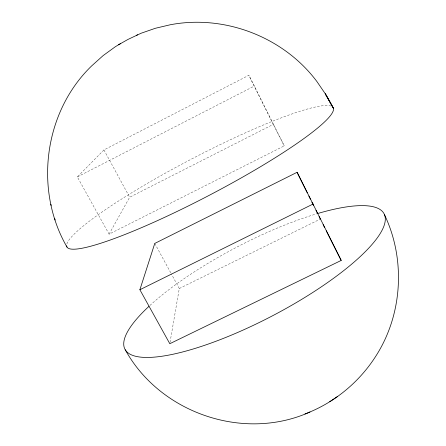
<?xml version="1.0" encoding="UTF-8"?>
<svg xmlns="http://www.w3.org/2000/svg" width="446" height="446" viewBox="0 0 446 446"><rect width="100%" height="100%" fill="white"/><g stroke="black" fill="none" stroke-linecap="round" stroke-linejoin="round"><path stroke-width="0.33" stroke-dasharray="2.23 1.67" d="M170.037 342.35L179.286 288.517L171.331 273.894M109.075 234.156L129.658 197.244L273.275 124.384L248.857 75.274L103.935 149.928L77.348 176.917L109.075 234.156L284.258 145.881L248.857 75.274M77.348 176.917L254.482 85.978M179.286 288.517L320.345 219.064M103.935 149.928L129.658 197.244M154.768 243.427L171.002 273.286M273.275 124.384L284.258 145.881M149.906 305.477A146.188 38.696 -27.6 0 1 316.9 213.757M66.861 243.979A150.224 20.17 -27.6 0 1 192.098 158.748A150.224 20.17 -27.6 0 1 331.317 106.193"/><path stroke-width="0.67" d="M139.882 289.733L154.768 243.427L297.097 172.301L341.201 260.431L169.803 343.715L139.882 289.733L313.153 204.006M304.947 413.972C334.227 402.961 359.532 382.021 376.19 355.573C402.627 314.034 405.709 259.221 384.536 214.821M329.7 401.723L337.655 396.416M120.554 43.624L115.419 46.663L103.11 55.611L91.659 65.908C43.942 111.985 33.835 189.924 67.034 247.129M118.569 44.745L127.957 39.438L141.02 33.272L155.392 28.271L170.4 24.736C224.851 14.367 283.734 37.118 316.916 81.551L326.271 95.215L333.374 108.205L325.24 93.777L332.95 107.38M136.627 35.256L137.619 34.782M309.998 411.993C243.951 441.83 160.103 413.236 125.254 349.764M323.144 224.622L324.699 227.705M326.26 230.794L341.201 260.431M297.097 172.301L307.322 192.878M308.872 195.995L310.422 199.111M311.971 202.228L313.521 205.344M316.002 210.334L317.552 213.45M319.102 216.572L320.345 219.064M50.811 204.212L51.156 205.411M54.707 218.529L55.126 219.99M317.552 213.562A146.188 38.696 -27.6 0 1 366.328 250.635A146.188 38.696 -27.6 0 1 181.968 352.128A146.188 38.696 -27.6 0 1 148.886 306.413M332.755 107.146A150.224 20.17 -27.6 0 1 208.226 195.839A150.224 20.17 -27.6 0 1 66.616 245.88"/></g></svg>
